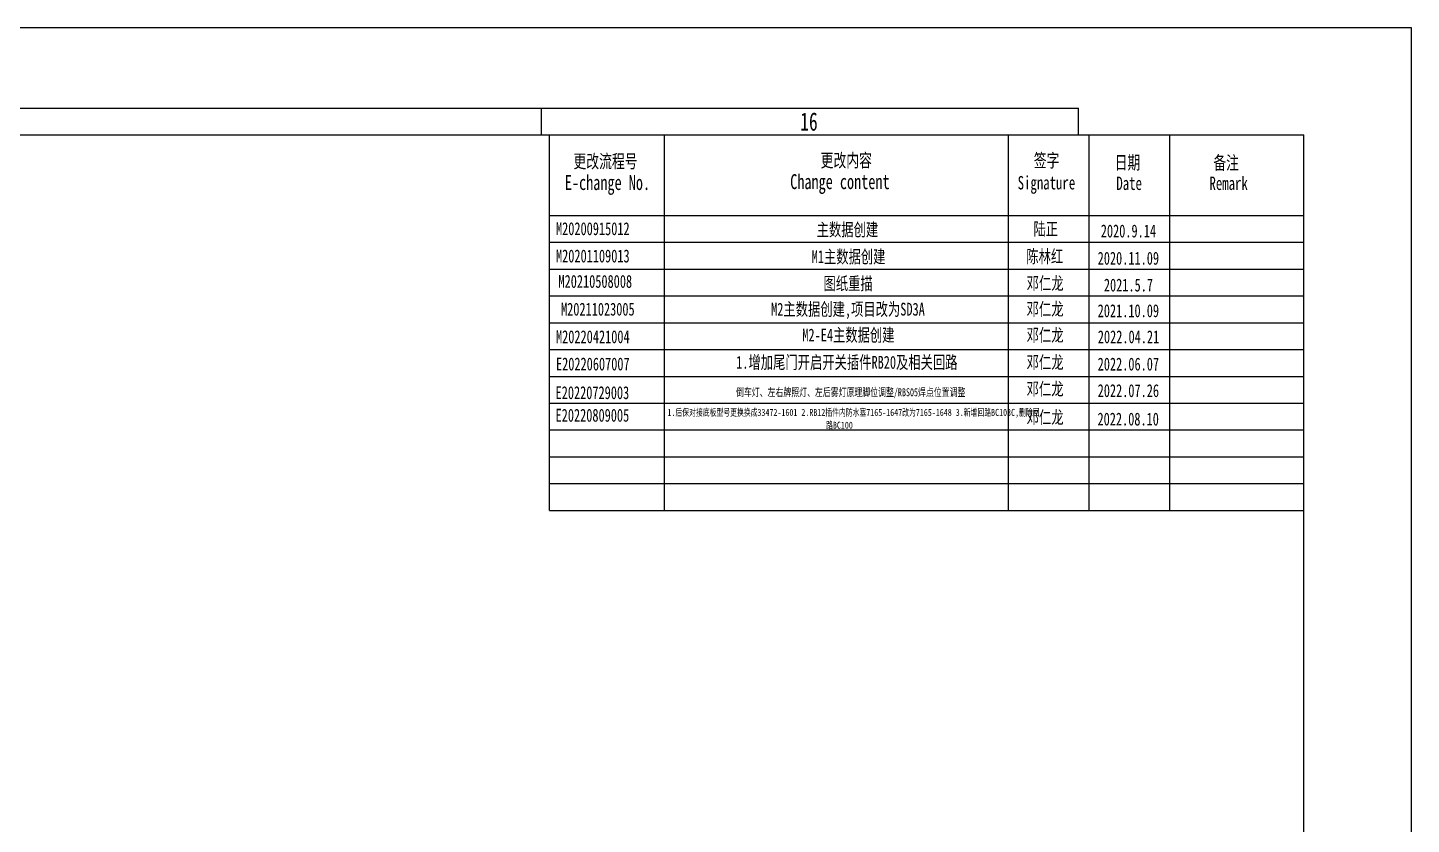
# Model space of a CAD drawing. Header units: inches. Extents: x 47316 to 59086, y 3141 to 11743.
# Drawn here: x 51687.2 to 51944.9, y 3770.6 to 3919.1 of the extents above; entities that cross this region are included whole.
import ezdxf

# ---------------------------------------------------------------- set-up
doc = ezdxf.new("R2010")
doc.units = ezdxf.units.IN
doc.header["$MEASUREMENT"] = 0
doc.styles.add('MtX_FangSong_GB2312', font='')
doc.styles.add('MtX_SimSun', font='')
doc.styles.add('MtX_仿宋_GB2312', font='')
doc.styles.add('样式 1', font='仿宋_GB2312.ttf', dxfattribs={"width": 0.7, "height": 2.4})
doc.styles.get('MtX_FangSong_GB2312').set_extended_font_data('FangSong_GB2312')
doc.styles.get('MtX_SimSun').set_extended_font_data('SimSun')
doc.styles.get('MtX_仿宋_GB2312').set_extended_font_data('仿宋_GB2312')

msp = doc.modelspace()

# ---------------------------------------------------------------- linework, layer by layer
at = {"color": 0, "lineweight": -3}
for p, q in [((50262.93, 3919.09), (51944.93, 3919.09)), ((51944.93, 3919.09), (51944.93, 3325.09)), ((50282.93, 3904.09), (51882.93, 3904.09)), ((51782.93, 3899.09), (51782.93, 3904.09)), ((51882.93, 3899.09), (51882.93, 3904.09)), ((50282.93, 3899.09), (51924.93, 3899.09)), ((51784.43, 3899.09), (51924.93, 3899.09)), ((51784.43, 3829.09), (51784.43, 3899.09)), ((51805.85, 3829.09), (51805.85, 3899.09)), ((51869.93, 3829.09), (51869.93, 3899.09)), ((51884.93, 3829.09), (51884.93, 3899.09)), ((51899.93, 3829.09), (51899.93, 3899.09)), ((51924.93, 3345.09), (51924.93, 3899.09)), ((51924.93, 3829.09), (51924.93, 3899.09)), ((51784.43, 3884.09), (51924.93, 3884.09)), ((51784.43, 3879.09), (51924.93, 3879.09)), ((51784.43, 3874.09), (51924.93, 3874.09)), ((51784.43, 3869.09), (51924.93, 3869.09)), ((51784.43, 3864.09), (51924.93, 3864.09)), ((51784.43, 3859.09), (51924.93, 3859.09)), ((51784.43, 3854.09), (51924.93, 3854.09)), ((51784.43, 3849.09), (51924.93, 3849.09)), ((51784.43, 3844.09), (51924.93, 3844.09)), ((51784.43, 3839.09), (51924.93, 3839.09)), ((51784.43, 3834.09), (51924.93, 3834.09)), ((51784.43, 3829.09), (51924.93, 3829.09))]:
    msp.add_line(p, q, dxfattribs=at)

# ---------------------------------------------------------------- texts
at = {"color": 0, "lineweight": -3, "width": 0.7}
for s, height, style, p in [('16', 3.4, 'MtX_SimSun', (51831.12, 3899.89)), ('更改流程号', 2.5, 'MtX_SimSun', (51788.87, 3892.93)), ('更改内容', 2.5, 'MtX_SimSun', (51834.91, 3893.1)), ('签字', 2.5, 'MtX_FangSong_GB2312', (51874.61, 3893.08)), ('日期', 2.5, 'MtX_SimSun', (51889.67, 3892.69)), ('备注', 2.5, 'MtX_SimSun', (51908.05, 3892.66)), ('E-change No.', 2.7775, 'MtX_SimSun', (51787.27, 3888.82)), ('Change content', 2.7775, 'MtX_SimSun', (51829.24, 3888.99)), ('Signature', 2.5, 'MtX_SimSun', (51871.61, 3888.93)), ('Date', 2.5, 'MtX_SimSun', (51889.99, 3888.83)), ('Remark', 2.5, 'MtX_SimSun', (51907.33, 3888.83)), ('M20200915012', 2.4, '样式 1', (51785.62, 3880.41)), ('主数据创建', 2.4, 'MtX_SimSun', (51834.17, 3880.24)), ('陆正', 2.4, 'MtX_仿宋_GB2312', (51874.55, 3880.36)), ('2020.9.14', 2.4, 'MtX_仿宋_GB2312', (51887.09, 3879.99)), ('M20201109013', 2.4, '样式 1', (51785.62, 3875.33)), ('M1主数据创建', 2.4, 'MtX_仿宋_GB2312', (51833.24, 3875.2)), ('陈林红', 2.4, 'MtX_SimSun', (51873.22, 3875.24)), ('2020.11.09', 2.4, 'MtX_仿宋_GB2312', (51886.51, 3874.91)), ('M20210508008', 2.4, '样式 1', (51786.08, 3870.59)), ('图纸重描', 2.4, 'MtX_仿宋_GB2312', (51835.45, 3870.2)), ('邓仁龙', 2.4, 'MtX_SimSun', (51873.28, 3870.23)), ('2021.5.7', 2.4, 'MtX_仿宋_GB2312', (51887.67, 3869.91)), ('  M20211023005', 2.4, '样式 1', (51784.27, 3865.41)), ('M2主数据创建,项目改为SD3A', 2.4, 'MtX_仿宋_GB2312', (51825.69, 3865.41)), ('邓仁龙', 2.4, 'MtX_SimSun', (51873.28, 3865.43)), ('2021.10.09', 2.4, 'MtX_仿宋_GB2312', (51886.51, 3865.12)), ('M2-E4主数据创建', 2.4, 'MtX_仿宋_GB2312', (51831.5, 3860.59)), ('邓仁龙', 2.4, 'MtX_SimSun', (51873.28, 3860.57)), ('M20220421004', 2.4, '样式 1', (51785.62, 3860.27)), ('2022.04.21', 2.4, 'MtX_仿宋_GB2312', (51886.54, 3860.26)), ('1.增加尾门开启开关插件RB20及相关回路', 2.4, 'MtX_仿宋_GB2312', (51819.18, 3855.51)), ('邓仁龙', 2.4, 'MtX_SimSun', (51873.28, 3855.5)), ('E20220607007', 2.4, '样式 1', (51785.62, 3855.2)), ('2022.06.07', 2.4, 'MtX_仿宋_GB2312', (51886.51, 3855.18)), ('邓仁龙', 2.4, 'MtX_SimSun', (51873.28, 3850.55)), ('E20220729003', 2.4, '样式 1', (51785.54, 3849.85)), ('倒车灯、左右牌照灯、左后雾灯原理脚位调整/RBS05焊点位置调整', 1.5, 'MtX_仿宋_GB2312', (51819.15, 3850.38)), ('2022.07.26', 2.4, 'MtX_仿宋_GB2312', (51886.51, 3850.23)), ('E20220809005', 2.4, '样式 1', (51785.54, 3845.64)), ('1.后保对接底板型号更换换成33472-1601 2.RB12插件内防水塞7165-1647改为7165-1648 3.新增回路BC103C,删除回', 1.3, 'MtX_仿宋_GB2312', (51806.37, 3846.72)), ('邓仁龙', 2.4, 'MtX_SimSun', (51873.28, 3845.25)), ('路BC100', 1.3, 'MtX_仿宋_GB2312', (51835.92, 3844.34)), ('2022.08.10', 2.4, 'MtX_仿宋_GB2312', (51886.48, 3844.93))]:
    msp.add_text(s, height=height, dxfattribs=dict(at, style=style)).set_placement(p)

doc.saveas('drawing.dxf')
